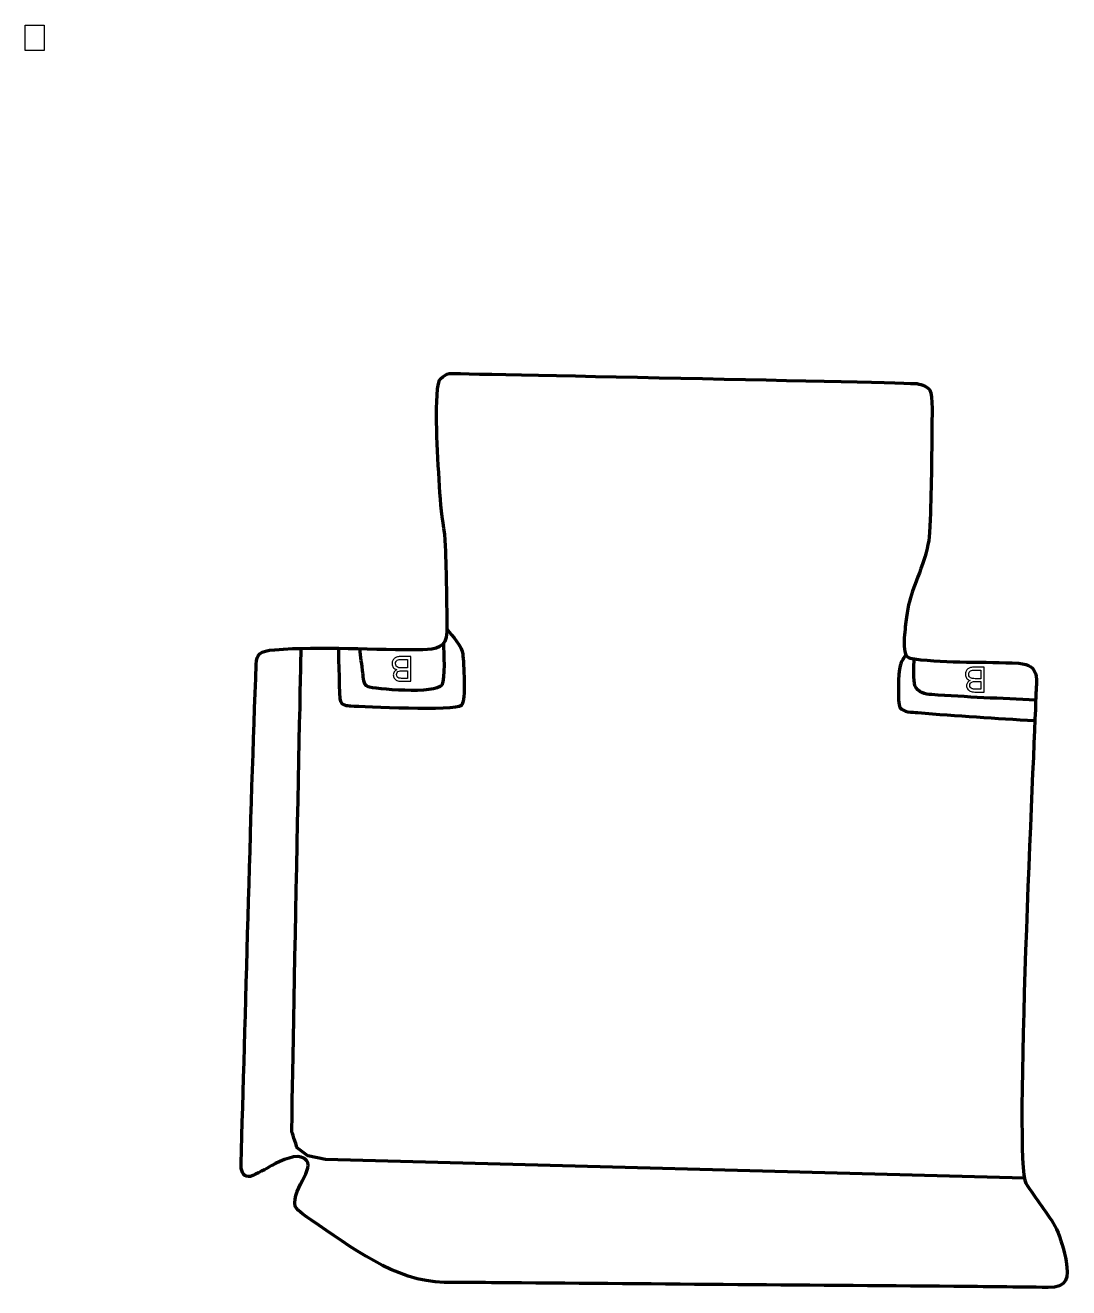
# Model space of a CAD drawing. Header units: millimetres. Extents: x 1018 to 1782, y -18 to 907.
import ezdxf

# ---------------------------------------------------------------- set-up
doc = ezdxf.new("R2010")
doc.units = ezdxf.units.MM
doc.header["$MEASUREMENT"] = 0
doc.header["$XCLIPFRAME"] = 0
for name, color, linetype in [('layer 1', 7, 'Continuous'), ('layer 2', 7, 'Continuous'), ('layer 3', 7, 'Continuous')]:
    doc.layers.add(name, color=color, linetype=linetype)
picture_1 = doc.add_image_def('image1.jpg', size_in_pixel=(71438, 95250))

msp = doc.modelspace()

# ---------------------------------------------------------------- linework, layer by layer
at = {"layer": 'layer 2', "color": 142, "lineweight": 158}
for points, knots in [([(1326.7514, 464.5868), (1330.33, 460.0919), (1337.7099, 452.0397), (1338.2393, 446.3841), (1338.2393, 446.3841), (1338.7218, 440.1898), (1340.7975, 412.4375), (1337.1492, 408.8197), (1337.1492, 408.8197), (1332.7511, 404.4584), (1265.2033, 407.762), (1256.2096, 408.2409), (1256.2096, 408.2409), (1253.6369, 408.3779), (1249.6878, 408.8734), (1248.8028, 411.7488), (1248.8028, 411.7488), (1247.9564, 414.4987), (1247.5027, 444.5341), (1247.3962, 449.7675), (1247.3962, 449.7675), (1247.3962, 449.7675), (1247.3769, 450.7166), (1247.3769, 450.7166)], [0, 0, 0, 0, 0.14285714, 0.14285714, 0.14285714, 0.14285714, 0.28571429, 0.28571429, 0.28571429, 0.28571429, 0.42857143, 0.42857143, 0.42857143, 0.42857143, 0.57142857, 0.57142857, 0.57142857, 0.57142857, 0.71428571, 0.71428571, 0.71428571, 0.71428571, 1, 1, 1, 1]), ([(1324.0235, 454.1837), (1324.1393, 447.696), (1325.4752, 428.7268), (1322.7749, 423.7801), (1322.7749, 423.7801), (1318.9379, 416.7511), (1272.6623, 420.9378), (1268.7909, 422.4709), (1268.7909, 422.4709), (1265.2334, 423.8798), (1265.4636, 429.0789), (1265.0269, 432.5438), (1265.0269, 432.5438), (1264.2759, 438.5021), (1263.5264, 444.4719), (1262.7308, 450.4238)], [0, 0, 0, 0, 0.2, 0.2, 0.2, 0.2, 0.4, 0.4, 0.4, 0.4, 0.6, 0.6, 0.6, 0.6, 1, 1, 1, 1]), ([(1749.5391, 62.5966), (1749.5391, 62.5966), (1237.7257, 76.4438), (1237.7257, 76.4438), (1237.7257, 76.4438), (1237.7257, 76.4438), (1224.7611, 79.0897), (1224.7611, 79.0897), (1224.7611, 79.0897), (1224.7611, 79.0897), (1216.8236, 84.7782), (1216.8236, 84.7782), (1216.8236, 84.7782), (1216.8236, 84.7782), (1213.7808, 94.7001), (1213.1194, 96.2876), (1213.1194, 96.2876), (1212.458, 97.8751), (1219.892, 450.6377), (1219.892, 450.6377)], [0, 0, 0, 0, 0.16666667, 0.16666667, 0.16666667, 0.16666667, 0.33333333, 0.33333333, 0.33333333, 0.33333333, 0.5, 0.5, 0.5, 0.5, 0.66666667, 0.66666667, 0.66666667, 0.66666667, 1, 1, 1, 1]), ([(1662.7415, 446.1566), (1660.2097, 442.1065), (1659.0283, 439.8538), (1658.4652, 437.8504), (1658.4652, 437.8504), (1657.3018, 433.712), (1656.4516, 410.0798), (1658.3416, 407.3831), (1658.3416, 407.3831), (1660.9692, 403.6342), (1667.1623, 403.9511), (1671.4826, 403.5741), (1671.4826, 403.5741), (1699.9165, 401.0929), (1728.7532, 399.5217), (1757.2492, 397.758)], [0, 0, 0, 0, 0.2, 0.2, 0.2, 0.2, 0.4, 0.4, 0.4, 0.4, 0.6, 0.6, 0.6, 0.6, 1, 1, 1, 1]), ([(1757.8339, 412.5856), (1732.4804, 413.9638), (1707.0733, 414.9775), (1681.7451, 416.726), (1681.7451, 416.726), (1676.7821, 417.0686), (1671.5749, 418.2601), (1669.395, 423.3673), (1669.395, 423.3673), (1668.1525, 426.2784), (1668.4801, 438.5285), (1669.0307, 442.9028)], [0, 0, 0, 0, 0.25, 0.25, 0.25, 0.25, 0.5, 0.5, 0.5, 0.5, 1, 1, 1, 1])]:
    msp.add_open_spline(points, degree=3, knots=knots, dxfattribs=at)
at = {"layer": 'layer 2', "color": 142}
for points, knots in [([(1300.1912, 444.6827), (1300.1912, 444.6827), (1300.1912, 426.4963), (1300.1912, 426.4963), (1300.1912, 426.4963), (1300.1912, 426.4963), (1293.3671, 426.4963), (1293.3671, 426.4963), (1293.3671, 426.4963), (1291.9785, 426.4963), (1290.8652, 426.6783), (1290.0227, 427.0466), (1290.0227, 427.0466), (1289.1845, 427.4149), (1288.5284, 427.9822), (1288.0542, 428.7484), (1288.0542, 428.7484), (1287.5759, 429.5104), (1287.3388, 430.3105), (1287.3388, 431.1487), (1287.3388, 431.1487), (1287.3388, 431.9234), (1287.5505, 432.6558), (1287.9696, 433.3416), (1287.9696, 433.3416), (1288.3887, 434.0274), (1289.0237, 434.582), (1289.8746, 435.0053), (1289.8746, 435.0053), (1288.7739, 435.327), (1287.9272, 435.8774), (1287.3388, 436.6563), (1287.3388, 436.6563), (1286.7461, 437.431), (1286.4498, 438.3496), (1286.4498, 439.408), (1286.4498, 439.408), (1286.4498, 440.2631), (1286.6318, 441.0547), (1286.9917, 441.7871), (1286.9917, 441.7871), (1287.3515, 442.5195), (1287.796, 443.0825), (1288.3252, 443.4804), (1288.3252, 443.4804), (1288.8543, 443.8741), (1289.519, 444.1747), (1290.3148, 444.3779), (1290.3148, 444.3779), (1291.1149, 444.5811), (1292.0928, 444.6827), (1293.2528, 444.6827), (1293.2528, 444.6827), (1293.2528, 444.6827), (1300.1912, 444.6827), (1300.1912, 444.6827)], [0, 0, 0, 0, 0.06666667, 0.06666667, 0.06666667, 0.06666667, 0.13333333, 0.13333333, 0.13333333, 0.13333333, 0.2, 0.2, 0.2, 0.2, 0.26666667, 0.26666667, 0.26666667, 0.26666667, 0.33333333, 0.33333333, 0.33333333, 0.33333333, 0.4, 0.4, 0.4, 0.4, 0.46666667, 0.46666667, 0.46666667, 0.46666667, 0.53333333, 0.53333333, 0.53333333, 0.53333333, 0.6, 0.6, 0.6, 0.6, 0.66666667, 0.66666667, 0.66666667, 0.66666667, 0.73333333, 0.73333333, 0.73333333, 0.73333333, 0.8, 0.8, 0.8, 0.8, 0.86666667, 0.86666667, 0.86666667, 0.86666667, 1, 1, 1, 1]), ([(1297.7782, 442.5491), (1297.7782, 442.5491), (1293.2485, 442.5491), (1293.2485, 442.5491), (1293.2485, 442.5491), (1292.4696, 442.5491), (1291.9235, 442.5195), (1291.606, 442.4602), (1291.606, 442.4602), (1291.0557, 442.3628), (1290.59, 442.1977), (1290.2175, 441.9649), (1290.2175, 441.9649), (1289.8449, 441.7321), (1289.5401, 441.3934), (1289.2988, 440.9489), (1289.2988, 440.9489), (1289.0575, 440.5044), (1288.939, 439.9922), (1288.939, 439.4122), (1288.939, 439.4122), (1288.939, 438.7306), (1289.1126, 438.1422), (1289.4639, 437.6384), (1289.4639, 437.6384), (1289.8111, 437.1347), (1290.2937, 436.7833), (1290.9117, 436.5801), (1290.9117, 436.5801), (1291.5256, 436.3769), (1292.4146, 436.2753), (1293.5703, 436.2753), (1293.5703, 436.2753), (1293.5703, 436.2753), (1297.7782, 436.2753), (1297.7782, 436.2753), (1297.7782, 436.2753), (1297.7782, 436.2753), (1297.7782, 442.5491), (1297.7782, 442.5491)], [0, 0, 0, 0, 0.09090909, 0.09090909, 0.09090909, 0.09090909, 0.18181818, 0.18181818, 0.18181818, 0.18181818, 0.27272727, 0.27272727, 0.27272727, 0.27272727, 0.36363636, 0.36363636, 0.36363636, 0.36363636, 0.45454545, 0.45454545, 0.45454545, 0.45454545, 0.54545455, 0.54545455, 0.54545455, 0.54545455, 0.63636364, 0.63636364, 0.63636364, 0.63636364, 0.72727273, 0.72727273, 0.72727273, 0.72727273, 0.81818182, 0.81818182, 0.81818182, 0.81818182, 1, 1, 1, 1]), ([(1720.0578, 436.8374), (1720.0578, 436.8374), (1720.0578, 418.651), (1720.0578, 418.651), (1720.0578, 418.651), (1720.0578, 418.651), (1713.2337, 418.651), (1713.2337, 418.651), (1713.2337, 418.651), (1711.8451, 418.651), (1710.7318, 418.833), (1709.8893, 419.2013), (1709.8893, 419.2013), (1709.0511, 419.5696), (1708.395, 420.1369), (1707.9208, 420.9031), (1707.9208, 420.9031), (1707.4425, 421.6651), (1707.2054, 422.4652), (1707.2054, 423.3034), (1707.2054, 423.3034), (1707.2054, 424.0781), (1707.4171, 424.8105), (1707.8362, 425.4963), (1707.8362, 425.4963), (1708.2553, 426.1821), (1708.8903, 426.7367), (1709.7412, 427.16), (1709.7412, 427.16), (1708.6405, 427.4817), (1707.7938, 428.0321), (1707.2054, 428.811), (1707.2054, 428.811), (1706.6127, 429.5857), (1706.3164, 430.5043), (1706.3164, 431.5627), (1706.3164, 431.5627), (1706.3164, 432.4178), (1706.4984, 433.2094), (1706.8583, 433.9418), (1706.8583, 433.9418), (1707.2181, 434.6742), (1707.6626, 435.2372), (1708.1918, 435.6351), (1708.1918, 435.6351), (1708.7209, 436.0288), (1709.3856, 436.3294), (1710.1814, 436.5326), (1710.1814, 436.5326), (1710.9815, 436.7358), (1711.9594, 436.8374), (1713.1194, 436.8374), (1713.1194, 436.8374), (1713.1194, 436.8374), (1720.0578, 436.8374), (1720.0578, 436.8374)], [0, 0, 0, 0, 0.06666667, 0.06666667, 0.06666667, 0.06666667, 0.13333333, 0.13333333, 0.13333333, 0.13333333, 0.2, 0.2, 0.2, 0.2, 0.26666667, 0.26666667, 0.26666667, 0.26666667, 0.33333333, 0.33333333, 0.33333333, 0.33333333, 0.4, 0.4, 0.4, 0.4, 0.46666667, 0.46666667, 0.46666667, 0.46666667, 0.53333333, 0.53333333, 0.53333333, 0.53333333, 0.6, 0.6, 0.6, 0.6, 0.66666667, 0.66666667, 0.66666667, 0.66666667, 0.73333333, 0.73333333, 0.73333333, 0.73333333, 0.8, 0.8, 0.8, 0.8, 0.86666667, 0.86666667, 0.86666667, 0.86666667, 1, 1, 1, 1]), ([(1717.6448, 434.7038), (1717.6448, 434.7038), (1713.1151, 434.7038), (1713.1151, 434.7038), (1713.1151, 434.7038), (1712.3362, 434.7038), (1711.7901, 434.6742), (1711.4726, 434.6149), (1711.4726, 434.6149), (1710.9223, 434.5175), (1710.4566, 434.3524), (1710.0841, 434.1196), (1710.0841, 434.1196), (1709.7115, 433.8868), (1709.4067, 433.5481), (1709.1654, 433.1036), (1709.1654, 433.1036), (1708.9241, 432.6591), (1708.8056, 432.1469), (1708.8056, 431.5669), (1708.8056, 431.5669), (1708.8056, 430.8853), (1708.9792, 430.2969), (1709.3305, 429.7931), (1709.3305, 429.7931), (1709.6777, 429.2894), (1710.1603, 428.938), (1710.7783, 428.7348), (1710.7783, 428.7348), (1711.3922, 428.5316), (1712.2812, 428.43), (1713.4369, 428.43), (1713.4369, 428.43), (1713.4369, 428.43), (1717.6448, 428.43), (1717.6448, 428.43), (1717.6448, 428.43), (1717.6448, 428.43), (1717.6448, 434.7038), (1717.6448, 434.7038)], [0, 0, 0, 0, 0.09090909, 0.09090909, 0.09090909, 0.09090909, 0.18181818, 0.18181818, 0.18181818, 0.18181818, 0.27272727, 0.27272727, 0.27272727, 0.27272727, 0.36363636, 0.36363636, 0.36363636, 0.36363636, 0.45454545, 0.45454545, 0.45454545, 0.45454545, 0.54545455, 0.54545455, 0.54545455, 0.54545455, 0.63636364, 0.63636364, 0.63636364, 0.63636364, 0.72727273, 0.72727273, 0.72727273, 0.72727273, 0.81818182, 0.81818182, 0.81818182, 0.81818182, 1, 1, 1, 1]), ([(1297.7782, 434.1417), (1297.7782, 434.1417), (1293.8454, 434.1417), (1293.8454, 434.1417), (1293.8454, 434.1417), (1292.7786, 434.1417), (1292.0124, 434.0697), (1291.551, 433.93), (1291.551, 433.93), (1290.9371, 433.748), (1290.4757, 433.4432), (1290.1667, 433.0199), (1290.1667, 433.0199), (1289.8576, 432.5965), (1289.701, 432.0674), (1289.701, 431.4281), (1289.701, 431.4281), (1289.701, 430.8228), (1289.8449, 430.2894), (1290.137, 429.8322), (1290.137, 429.8322), (1290.4249, 429.3707), (1290.8398, 429.0532), (1291.3774, 428.8839), (1291.3774, 428.8839), (1291.915, 428.7146), (1292.8379, 428.6299), (1294.1418, 428.6299), (1294.1418, 428.6299), (1294.1418, 428.6299), (1297.7782, 428.6299), (1297.7782, 428.6299), (1297.7782, 428.6299), (1297.7782, 428.6299), (1297.7782, 434.1417), (1297.7782, 434.1417)], [0, 0, 0, 0, 0.1, 0.1, 0.1, 0.1, 0.2, 0.2, 0.2, 0.2, 0.3, 0.3, 0.3, 0.3, 0.4, 0.4, 0.4, 0.4, 0.5, 0.5, 0.5, 0.5, 0.6, 0.6, 0.6, 0.6, 0.7, 0.7, 0.7, 0.7, 0.8, 0.8, 0.8, 0.8, 1, 1, 1, 1]), ([(1717.6448, 426.2964), (1717.6448, 426.2964), (1713.712, 426.2964), (1713.712, 426.2964), (1713.712, 426.2964), (1712.6452, 426.2964), (1711.879, 426.2244), (1711.4176, 426.0847), (1711.4176, 426.0847), (1710.8037, 425.9027), (1710.3423, 425.5979), (1710.0333, 425.1746), (1710.0333, 425.1746), (1709.7242, 424.7512), (1709.5676, 424.2221), (1709.5676, 423.5828), (1709.5676, 423.5828), (1709.5676, 422.9775), (1709.7115, 422.4441), (1710.0036, 421.9869), (1710.0036, 421.9869), (1710.2915, 421.5254), (1710.7064, 421.2079), (1711.244, 421.0386), (1711.244, 421.0386), (1711.7816, 420.8693), (1712.7045, 420.7846), (1714.0084, 420.7846), (1714.0084, 420.7846), (1714.0084, 420.7846), (1717.6448, 420.7846), (1717.6448, 420.7846), (1717.6448, 420.7846), (1717.6448, 420.7846), (1717.6448, 426.2964), (1717.6448, 426.2964)], [0, 0, 0, 0, 0.1, 0.1, 0.1, 0.1, 0.2, 0.2, 0.2, 0.2, 0.3, 0.3, 0.3, 0.3, 0.4, 0.4, 0.4, 0.4, 0.5, 0.5, 0.5, 0.5, 0.6, 0.6, 0.6, 0.6, 0.7, 0.7, 0.7, 0.7, 0.8, 0.8, 0.8, 0.8, 1, 1, 1, 1])]:
    msp.add_open_spline(points, degree=3, knots=knots, dxfattribs=at)
at = {"layer": 'layer 3', "color": 242, "lineweight": 158}
msp.add_open_spline([(1328.2553, 651.9506), (1325.9465, 651.2352), (1323.8589, 650.0989), (1322.1677, 648.3379), (1322.1677, 648.3379), (1320.8173, 646.9317), (1320.124, 644.0629), (1319.8048, 640.6755), (1319.8048, 640.6755), (1317.5565, 616.8144), (1320.4257, 584.3994), (1321.7719, 559.7927), (1321.7719, 559.7927), (1322.4177, 548.0005), (1325.2649, 537.2926), (1325.6541, 525.6305), (1325.6541, 525.6305), (1326.3517, 504.7308), (1326.6808, 483.5819), (1326.7593, 462.669), (1326.7593, 462.669), (1326.7779, 451.3893), (1318.1894, 450.0643), (1308.8467, 449.9058), (1308.8467, 449.9058), (1274.2097, 449.3183), (1234.2072, 452.4378), (1200.5156, 449.6193), (1200.5156, 449.6193), (1189.3541, 448.6855), (1187.2096, 446.1049), (1186.9344, 439.1346), (1186.9344, 439.1346), (1182.5534, 328.1833), (1179.1454, 177.6498), (1175.7905, 73.3323), (1175.7905, 73.3323), (1175.6353, 68.5056), (1177.0658, 63.9411), (1181.1802, 63.803), (1181.1802, 63.803), (1184.2308, 63.7007), (1193.0806, 68.9563), (1196.0398, 70.6004), (1196.0398, 70.6004), (1201.3927, 73.5744), (1213.5582, 80.1626), (1219.9488, 78.017), (1219.9488, 78.017), (1234.443, 73.1504), (1212.4065, 55.9532), (1215.5552, 41.9012), (1215.5552, 41.9012), (1217.4019, 38.4821), (1224.1044, 34.1379), (1227.3959, 31.9254), (1227.3959, 31.9254), (1255.9122, 12.5953), (1288.6557, -13.2247), (1324.6542, -13.6199), (1324.6542, -13.6199), (1336.1484, -13.746), (1347.6489, -13.7839), (1359.1442, -13.8753), (1359.1442, -13.8753), (1359.1442, -13.8753), (1360.1025, -13.8831), (1360.1025, -13.8831), (1360.1025, -13.8831), (1472.7047, -14.7925), (1585.3069, -15.702), (1697.9091, -16.6112), (1697.9091, -16.6112), (1720.9133, -16.8125), (1743.866, -17.0334), (1766.8699, -17.3691), (1766.8699, -17.3691), (1781.1709, -17.5778), (1782.0323, -10.1705), (1780.0763, 1.7788), (1780.0763, 1.7788), (1778.9033, 8.9452), (1776.1791, 18.7487), (1772.9829, 25.3019), (1772.9829, 25.3019), (1767.072, 37.0167), (1757.4258, 47.8813), (1750.5915, 59.0414), (1750.5915, 59.0414), (1741.5008, 73.8862), (1756.9069, 379.9516), (1757.9262, 415.4447), (1757.9262, 415.4447), (1758.2734, 427.5351), (1761.4676, 438.6639), (1745.3745, 439.6913), (1745.3745, 439.6913), (1720.2721, 441.17), (1693.8414, 439.6128), (1669.0307, 442.9028), (1669.0307, 442.9028), (1663.8898, 443.5845), (1662.5733, 444.4554), (1661.7464, 450.2053), (1661.7464, 450.2053), (1661.019, 455.2637), (1661.7956, 461.2635), (1662.3045, 466.3691), (1662.3045, 466.3691), (1664.1273, 486.8748), (1668.4798, 493.8701), (1674.9178, 512.3414), (1674.9178, 512.3414), (1677.5584, 520.029), (1679.5309, 527.2735), (1680.1482, 535.4169), (1680.1482, 535.4169), (1681.1731, 560.4913), (1681.633, 586.3834), (1681.7642, 611.4878), (1681.7642, 611.4878), (1681.7918, 617.0735), (1682.5211, 636.1987), (1680.3123, 639.5775), (1680.3123, 639.5775), (1678.5013, 642.3477), (1674.7807, 643.7561), (1670.6657, 644.4928), (1670.6657, 644.4928), (1666.5507, 645.2295), (1328.2553, 651.9506), (1328.2553, 651.9506)], degree=3, knots=[0, 0, 0, 0, 0.02941176, 0.02941176, 0.02941176, 0.02941176, 0.05882353, 0.05882353, 0.05882353, 0.05882353, 0.08823529, 0.08823529, 0.08823529, 0.08823529, 0.11764706, 0.11764706, 0.11764706, 0.11764706, 0.14705882, 0.14705882, 0.14705882, 0.14705882, 0.17647059, 0.17647059, 0.17647059, 0.17647059, 0.20588235, 0.20588235, 0.20588235, 0.20588235, 0.23529412, 0.23529412, 0.23529412, 0.23529412, 0.26470588, 0.26470588, 0.26470588, 0.26470588, 0.29411765, 0.29411765, 0.29411765, 0.29411765, 0.32352941, 0.32352941, 0.32352941, 0.32352941, 0.35294118, 0.35294118, 0.35294118, 0.35294118, 0.38235294, 0.38235294, 0.38235294, 0.38235294, 0.41176471, 0.41176471, 0.41176471, 0.41176471, 0.44117647, 0.44117647, 0.44117647, 0.44117647, 0.47058824, 0.47058824, 0.47058824, 0.47058824, 0.5, 0.5, 0.5, 0.5, 0.52941176, 0.52941176, 0.52941176, 0.52941176, 0.55882353, 0.55882353, 0.55882353, 0.55882353, 0.58823529, 0.58823529, 0.58823529, 0.58823529, 0.61764706, 0.61764706, 0.61764706, 0.61764706, 0.64705882, 0.64705882, 0.64705882, 0.64705882, 0.67647059, 0.67647059, 0.67647059, 0.67647059, 0.70588235, 0.70588235, 0.70588235, 0.70588235, 0.73529412, 0.73529412, 0.73529412, 0.73529412, 0.76470588, 0.76470588, 0.76470588, 0.76470588, 0.79411765, 0.79411765, 0.79411765, 0.79411765, 0.82352941, 0.82352941, 0.82352941, 0.82352941, 0.85294118, 0.85294118, 0.85294118, 0.85294118, 0.88235294, 0.88235294, 0.88235294, 0.88235294, 0.91176471, 0.91176471, 0.91176471, 0.91176471, 0.94117647, 0.94117647, 0.94117647, 0.94117647, 1, 1, 1, 1], dxfattribs=at)

# ---------------------------------------------------------------- pictures from other files: only their frames are drawn
at = {"layer": 'layer 1', "color": 0}
image = msp.add_image(picture_1, insert=(1003.8039, -421.8516), size_in_units=(992.1944, 1322.9167), dxfattribs=at)
image.set_boundary_path([(1003.804, -421.852), (1996.002, 901.079)])
image.dxf.flags = 3

doc.saveas('drawing.dxf')
